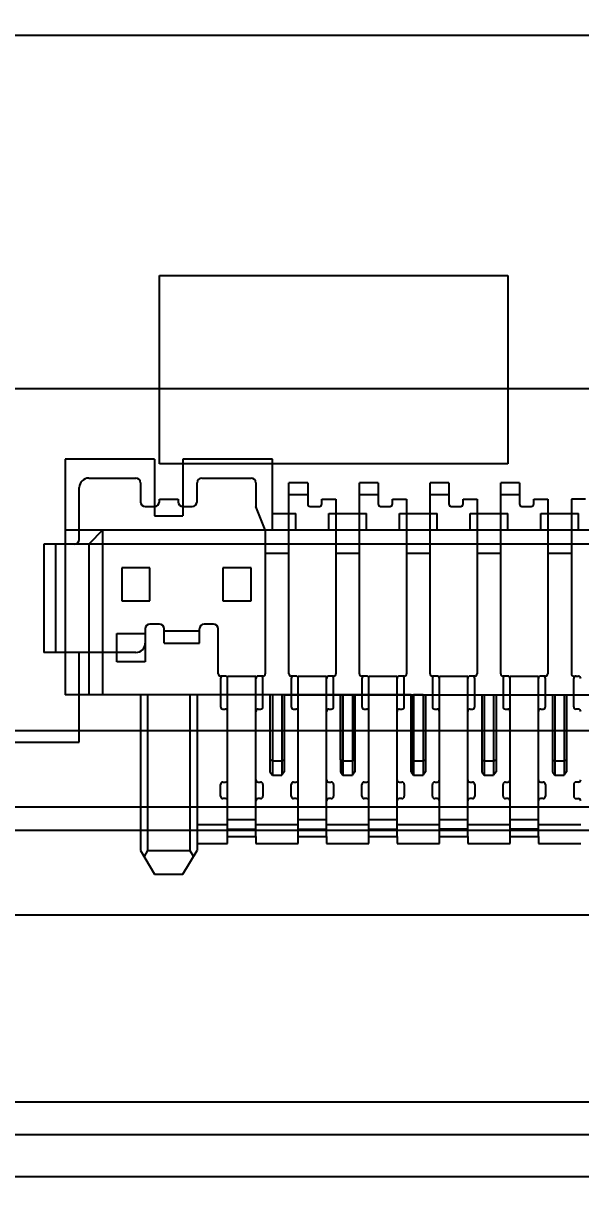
# Model space of a CAD drawing. Header units: millimetres. Extents: x 1391 to 3509, y 340 to 1753.
# Drawn here: x 2305.44 to 2317.28, y 653.59 to 678.25 of the extents above; entities that cross this region are included whole.
import ezdxf
from ezdxf import colors
from ezdxf.entities.mleader import LeaderData, LeaderLine
from ezdxf.math import Vec2, Vec3

# ---------------------------------------------------------------- set-up
doc = ezdxf.new("R2010")
doc.units = ezdxf.units.MM
doc.header["$LTSCALE"] = 46.255
doc.header["$PDMODE"] = 3
doc.header["$PDSIZE"] = 0.3125
doc.layers.get('0').update_dxf_attribs({"linetype": 'CONTINUOUS'})
doc.layers.get('Defpoints').update_dxf_attribs({"linetype": 'CONTINUOUS'})
doc.styles.get("Standard").update_dxf_attribs({"font": 'simfang.ttf'})
doc.dimstyles.new('DIMSTYLE_1', dxfattribs={"dimtxt": 5, "dimasz": 5, "dimexe": 0.18, "dimexo": 0.0625, "dimgap": 0.09, "dimtad": 1, "dimdec": 1, "dimdsep": 46, "dimtxsty": 'Standard', "dimblk": '_FILLED', "dimcen": 0.09, "dimclrt": 5, "dimadec": 0, "dimazin": 0, "dimtp": 0.5, "dimtm": 0.5, "dimtfac": 1, "dimtdec": 1, "dimtofl": 0, "dimtmove": 0, "dimatfit": 3, "dimldrblk": '_FILLED', "dimfxl": 1, "dimtolj": 1, "dimarcsym": 0})

# ---------------------------------------------------------------- blocks, each defined once
blk = doc.blocks.new('_FILLED')
at = {"color": 0, "linetype": 'ByBlock'}
blk.add_solid([(0, 0), (-1, 0.2), (-1, -0.2)], dxfattribs=at)
blk = doc.blocks.new('*D146')
at = {"color": 0, "lineweight": -2, "transparency": 16777216}
for p, q in [((2229.889, 1256.442), (3508.647, 1256.442)), ((3508.467, 675.502), (3508.467, 1251.442)), ((2229.889, 670.502), (3508.647, 670.502))]:
    blk.add_line(p, q, dxfattribs=at)
at = {"layer": 'Defpoints', "color": 0, "transparency": 16777216}
for p in [(2229.826, 1256.442), (3508.467, 1256.442), (2229.826, 670.502)]:
    blk.add_point(p, dxfattribs=at)
at = {"color": 0, "lineweight": -2, "transparency": 16777216, "xscale": 5, "yscale": 5, "zscale": 5}
for p, rotation in [((3508.467, 1256.442), 90), ((3508.467, 670.502), 270)]:
    blk.add_blockref('_FILLED', p, dxfattribs=dict(at, rotation=rotation))
at = {"color": 5, "transparency": 16777216, "insert": (3505.834, 963.472), "char_height": 5, "attachment_point": 5, "rotation": 90}
blk.add_mtext('\\A1;585.9', dxfattribs=at)
blk = doc.blocks.new('*D160')
at = {"color": 0, "lineweight": -2, "transparency": 16777216}
for p, q in [((2268.081, 670.564), (2268.081, 1710.806)), ((2273.081, 1710.626), (3275.976, 1710.626)), ((3280.976, 670.564), (3280.976, 1710.806))]:
    blk.add_line(p, q, dxfattribs=at)
at = {"layer": 'Defpoints', "color": 0, "transparency": 16777216}
for p in [(3280.976, 1710.626), (2268.081, 670.502), (3280.976, 670.502)]:
    blk.add_point(p, dxfattribs=at)
at = {"color": 0, "lineweight": -2, "transparency": 16777216, "xscale": 5, "yscale": 5, "zscale": 5, "rotation": 180}
blk.add_blockref('_FILLED', (2268.081, 1710.626), dxfattribs=at)
at = {"color": 0, "lineweight": -2, "transparency": 16777216, "xscale": 5, "yscale": 5, "zscale": 5}
blk.add_blockref('_FILLED', (3280.976, 1710.626), dxfattribs=at)
at = {"color": 5, "transparency": 16777216, "insert": (2774.529, 1713.259), "char_height": 5, "attachment_point": 5}
blk.add_mtext('\\A1;1012.9', dxfattribs=at)
blk = doc.blocks.new('*D161')
at = {"color": 0, "lineweight": -2, "transparency": 16777216}
for p, q in [((2229.826, 670.564), (2229.826, 1746.94)), ((3280.976, 670.564), (3280.976, 1746.94)), ((2234.826, 1746.76), (3275.976, 1746.76))]:
    blk.add_line(p, q, dxfattribs=at)
at = {"layer": 'Defpoints', "color": 0, "transparency": 16777216}
for p in [(3280.976, 1746.76), (2229.826, 670.502), (3280.976, 670.502)]:
    blk.add_point(p, dxfattribs=at)
at = {"color": 0, "lineweight": -2, "transparency": 16777216, "xscale": 5, "yscale": 5, "zscale": 5, "rotation": 180}
blk.add_blockref('_FILLED', (2229.826, 1746.76), dxfattribs=at)
at = {"color": 0, "lineweight": -2, "transparency": 16777216, "xscale": 5, "yscale": 5, "zscale": 5}
blk.add_blockref('_FILLED', (3280.976, 1746.76), dxfattribs=at)
at = {"color": 5, "transparency": 16777216, "insert": (2755.401, 1749.393), "char_height": 5, "attachment_point": 5}
blk.add_mtext('\\A1;1051.2', dxfattribs=at)
blk = doc.blocks.new('*D174')
at = {"color": 0, "lineweight": -2, "transparency": 16777216}
for p, q in [((3116.764, 1256.442), (1396.341, 1256.442)), ((1396.521, 668.242), (1396.521, 1251.442)), ((3116.764, 663.242), (1396.341, 663.242))]:
    blk.add_line(p, q, dxfattribs=at)
at = {"layer": 'Defpoints', "color": 0, "transparency": 16777216}
for p in [(1396.521, 1256.442), (3116.826, 1256.442), (3116.826, 663.242)]:
    blk.add_point(p, dxfattribs=at)
at = {"color": 0, "lineweight": -2, "transparency": 16777216, "xscale": 5, "yscale": 5, "zscale": 5}
for p, rotation in [((1396.521, 1256.442), 90), ((1396.521, 663.242), 270)]:
    blk.add_blockref('_FILLED', p, dxfattribs=dict(at, rotation=rotation))
at = {"color": 5, "transparency": 16777216, "insert": (1393.888, 1004.218), "char_height": 5, "attachment_point": 5, "rotation": 90}
blk.add_mtext('\\A1;593.2', dxfattribs=at)

msp = doc.modelspace()

# ---------------------------------------------------------------- linework, layer by layer
at = {"color": 3, "linetype": 'Continuous'}
for p, q in [((2197.326, 678.002), (3252.326, 678.002)), ((2306.326, 669.002), (2306.326, 664.002)), ((2308.226, 669.002), (2306.326, 669.002)), ((2308.226, 669.002), (2308.226, 667.802)), ((2308.826, 669.002), (2308.826, 667.802)), ((2310.726, 669.002), (2308.826, 669.002)), ((2310.726, 667.502), (2310.726, 669.002)), ((2306.826, 668.602), (2307.826, 668.602)), ((2309.226, 668.602), (2310.276, 668.602)), ((2306.626, 667.302), (2306.626, 668.402)), ((2307.926, 668.502), (2307.926, 668.102)), ((2309.126, 668.102), (2309.126, 668.502)), ((2310.376, 668.502), (2310.376, 668.002)), ((2311.076, 664.452), (2311.076, 668.502)), ((2311.076, 664.452), (2311.076, 668.502)), ((2311.476, 668.502), (2311.076, 668.502)), ((2311.476, 668.502), (2311.076, 668.502)), ((2311.476, 668.502), (2311.476, 668.052)), ((2311.476, 668.502), (2311.476, 668.052)), ((2312.576, 664.452), (2312.576, 668.502)), ((2312.576, 664.452), (2312.576, 668.502)), ((2312.976, 668.502), (2312.576, 668.502)), ((2312.976, 668.502), (2312.576, 668.502)), ((2312.976, 668.502), (2312.976, 668.052)), ((2312.976, 668.502), (2312.976, 668.052)), ((2314.076, 664.452), (2314.076, 668.502)), ((2314.476, 668.502), (2314.076, 668.502)), ((2314.476, 668.502), (2314.476, 668.052)), ((2315.576, 664.452), (2315.576, 668.502)), ((2315.976, 668.502), (2315.576, 668.502)), ((2315.976, 668.502), (2315.976, 668.052)), ((2308.326, 668.102), (2308.326, 668.152)), ((2308.326, 668.152), (2308.726, 668.152)), ((2308.726, 668.152), (2308.726, 668.102)), ((2311.076, 668.252), (2311.476, 668.252)), ((2311.076, 668.252), (2311.476, 668.252)), ((2311.776, 668.052), (2311.776, 668.152)), ((2311.776, 668.052), (2311.776, 668.152)), ((2311.776, 668.152), (2312.076, 668.152)), ((2311.776, 668.152), (2312.076, 668.152)), ((2312.076, 668.152), (2312.076, 664.452)), ((2312.076, 668.152), (2312.076, 664.452)), ((2312.576, 668.252), (2312.976, 668.252)), ((2312.576, 668.252), (2312.976, 668.252)), ((2313.276, 668.052), (2313.276, 668.152)), ((2313.276, 668.052), (2313.276, 668.152)), ((2313.276, 668.152), (2313.576, 668.152)), ((2313.276, 668.152), (2313.576, 668.152)), ((2313.576, 668.152), (2313.576, 664.452)), ((2313.576, 668.152), (2313.576, 664.452)), ((2314.076, 668.252), (2314.476, 668.252)), ((2314.776, 668.052), (2314.776, 668.152)), ((2314.776, 668.152), (2315.076, 668.152)), ((2315.076, 668.152), (2315.076, 664.452)), ((2315.576, 668.252), (2315.976, 668.252)), ((2316.276, 668.052), (2316.276, 668.152)), ((2316.276, 668.152), (2316.576, 668.152)), ((2316.576, 668.152), (2316.576, 664.452)), ((2317.076, 668.152), (2317.076, 664.452)), ((2317.376, 668.152), (2317.076, 668.152)), ((2308.026, 668.002), (2308.226, 668.002)), ((2308.826, 668.002), (2309.026, 668.002)), ((2310.576, 667.502), (2310.376, 668.002)), ((2311.526, 668.002), (2311.726, 668.002)), ((2311.526, 668.002), (2311.726, 668.002)), ((2313.026, 668.002), (2313.226, 668.002)), ((2313.026, 668.002), (2313.226, 668.002)), ((2314.526, 668.002), (2314.726, 668.002)), ((2316.026, 668.002), (2316.226, 668.002)), ((2308.226, 667.802), (2308.826, 667.802)), ((2310.726, 667.852), (2311.226, 667.852)), ((2311.226, 667.502), (2311.226, 667.852)), ((2311.926, 667.502), (2311.926, 667.852)), ((2311.926, 667.502), (2311.926, 667.852)), ((2311.926, 667.852), (2312.726, 667.852)), ((2311.926, 667.852), (2312.726, 667.852)), ((2312.726, 667.502), (2312.726, 667.852)), ((2312.726, 667.502), (2312.726, 667.852)), ((2313.426, 667.502), (2313.426, 667.852)), ((2313.426, 667.502), (2313.426, 667.852)), ((2313.426, 667.852), (2314.226, 667.852)), ((2313.426, 667.852), (2314.226, 667.852)), ((2314.226, 667.502), (2314.226, 667.852)), ((2314.226, 667.502), (2314.226, 667.852)), ((2314.926, 667.502), (2314.926, 667.852)), ((2314.926, 667.852), (2315.726, 667.852)), ((2315.726, 667.502), (2315.726, 667.852)), ((2316.426, 667.502), (2316.426, 667.852)), ((2316.426, 667.852), (2317.226, 667.852)), ((2317.226, 667.502), (2317.226, 667.852)), ((2306.326, 667.502), (2327.326, 667.502)), ((2307.126, 667.502), (2306.826, 667.202)), ((2307.126, 664.002), (2307.126, 667.502)), ((2310.576, 667.502), (2310.576, 664.452)), ((2305.876, 667.202), (2305.876, 664.902)), ((2306.526, 667.202), (2305.876, 667.202)), ((2306.126, 664.902), (2306.126, 667.202)), ((2327.326, 667.202), (2306.326, 667.202)), ((2306.826, 667.202), (2306.826, 664.002)), ((2311.076, 667.002), (2310.576, 667.002)), ((2312.576, 667.002), (2312.076, 667.002)), ((2312.576, 667.002), (2312.076, 667.002)), ((2314.076, 667.002), (2313.576, 667.002)), ((2314.076, 667.002), (2313.576, 667.002)), ((2315.576, 667.002), (2315.076, 667.002)), ((2317.076, 667.002), (2316.576, 667.002)), ((2307.526, 666.702), (2307.526, 666.002)), ((2308.126, 666.702), (2307.526, 666.702)), ((2308.126, 666.002), (2308.126, 666.702)), ((2309.676, 666.702), (2309.676, 666.002)), ((2310.276, 666.702), (2309.676, 666.702)), ((2310.276, 666.002), (2310.276, 666.702)), ((2307.526, 666.002), (2308.126, 666.002)), ((2309.676, 666.002), (2310.276, 666.002)), ((2308.026, 665.402), (2308.026, 665.102)), ((2308.326, 665.502), (2308.126, 665.502)), ((2308.426, 665.102), (2308.426, 665.402)), ((2309.176, 665.102), (2309.176, 665.402)), ((2309.476, 665.502), (2309.276, 665.502)), ((2309.576, 664.452), (2309.576, 665.402)), ((2307.426, 664.702), (2307.426, 665.302)), ((2307.426, 665.302), (2308.026, 665.302)), ((2309.176, 665.352), (2308.426, 665.352)), ((2307.826, 664.902), (2305.876, 664.902)), ((2306.626, 663.002), (2306.626, 664.902)), ((2308.026, 665.102), (2308.026, 664.702)), ((2308.426, 665.102), (2309.176, 665.102)), ((2308.026, 664.702), (2307.426, 664.702)), ((2309.726, 664.402), (2309.626, 664.402)), ((2309.626, 664.352), (2309.626, 663.752)), ((2309.776, 664.352), (2309.776, 664.402)), ((2309.776, 664.402), (2310.376, 664.402)), ((2309.776, 662.202), (2309.776, 664.352)), ((2310.376, 664.352), (2310.376, 664.402)), ((2310.376, 662.202), (2310.376, 664.352)), ((2310.526, 664.402), (2310.426, 664.402)), ((2310.526, 663.752), (2310.526, 664.352)), ((2311.226, 664.402), (2311.126, 664.402)), ((2311.226, 664.402), (2311.126, 664.402)), ((2311.126, 664.352), (2311.126, 663.752)), ((2311.126, 664.352), (2311.126, 663.752)), ((2311.276, 664.352), (2311.276, 664.402)), ((2311.276, 664.352), (2311.276, 664.402)), ((2311.276, 664.402), (2311.876, 664.402)), ((2311.276, 664.402), (2311.876, 664.402)), ((2311.276, 662.202), (2311.276, 664.352)), ((2311.276, 662.202), (2311.276, 664.352)), ((2311.876, 664.352), (2311.876, 664.402)), ((2311.876, 664.352), (2311.876, 664.402)), ((2311.876, 662.202), (2311.876, 664.352)), ((2311.876, 662.202), (2311.876, 664.352)), ((2312.026, 664.402), (2311.926, 664.402)), ((2312.026, 664.402), (2311.926, 664.402)), ((2312.026, 663.752), (2312.026, 664.352)), ((2312.026, 663.752), (2312.026, 664.352)), ((2312.726, 664.402), (2312.626, 664.402)), ((2312.726, 664.402), (2312.626, 664.402)), ((2312.626, 664.352), (2312.626, 663.752)), ((2312.626, 664.352), (2312.626, 663.752)), ((2312.776, 664.352), (2312.776, 664.402)), ((2312.776, 664.352), (2312.776, 664.402)), ((2312.776, 664.402), (2313.376, 664.402)), ((2312.776, 664.402), (2313.376, 664.402)), ((2312.776, 662.202), (2312.776, 664.352)), ((2312.776, 662.202), (2312.776, 664.352)), ((2313.376, 664.352), (2313.376, 664.402)), ((2313.376, 664.352), (2313.376, 664.402)), ((2313.376, 662.202), (2313.376, 664.352)), ((2313.376, 662.202), (2313.376, 664.352)), ((2313.526, 664.402), (2313.426, 664.402)), ((2313.526, 664.402), (2313.426, 664.402)), ((2313.526, 663.752), (2313.526, 664.352)), ((2313.526, 663.752), (2313.526, 664.352)), ((2314.226, 664.402), (2314.126, 664.402)), ((2314.126, 664.352), (2314.126, 663.752)), ((2314.276, 664.352), (2314.276, 664.402)), ((2314.276, 664.402), (2314.876, 664.402)), ((2314.276, 662.202), (2314.276, 664.352)), ((2314.876, 664.352), (2314.876, 664.402)), ((2314.876, 662.202), (2314.876, 664.352)), ((2315.026, 664.402), (2314.926, 664.402)), ((2315.026, 663.752), (2315.026, 664.352)), ((2315.726, 664.402), (2315.626, 664.402)), ((2315.626, 664.352), (2315.626, 663.752)), ((2315.776, 664.352), (2315.776, 664.402)), ((2315.776, 664.402), (2316.376, 664.402)), ((2315.776, 662.202), (2315.776, 664.352)), ((2316.376, 664.352), (2316.376, 664.402)), ((2316.376, 662.202), (2316.376, 664.352)), ((2316.526, 664.402), (2316.426, 664.402)), ((2316.526, 663.752), (2316.526, 664.352)), ((2317.126, 664.402), (2317.226, 664.402)), ((2317.126, 663.752), (2317.126, 664.352)), ((2312.426, 664.002), (2306.326, 664.002)), ((2307.926, 664.002), (2307.926, 660.702)), ((2308.076, 664.002), (2308.076, 660.702)), ((2308.976, 664.002), (2308.976, 660.702)), ((2309.126, 664.002), (2309.126, 660.702)), ((2310.676, 664.002), (2310.676, 662.373)), ((2310.726, 664.002), (2310.726, 662.302)), ((2310.926, 664.002), (2310.926, 662.302)), ((2310.976, 664.002), (2310.976, 662.373)), ((2310.976, 664.002), (2327.326, 664.002)), ((2312.176, 662.623), (2312.176, 664.002)), ((2312.176, 664.002), (2312.176, 662.373)), ((2312.226, 664.002), (2312.226, 662.602)), ((2312.226, 664.002), (2312.226, 662.302)), ((2312.426, 664.002), (2312.426, 662.602)), ((2312.426, 664.002), (2312.426, 662.302)), ((2312.476, 664.002), (2312.426, 664.002)), ((2312.476, 662.623), (2312.476, 664.002)), ((2312.476, 664.002), (2312.476, 662.373)), ((2313.676, 664.002), (2312.476, 664.002)), ((2313.676, 662.373), (2313.676, 664.002)), ((2313.676, 664.002), (2313.676, 662.373)), ((2313.676, 664.002), (2313.726, 664.002)), ((2313.726, 662.302), (2313.726, 664.002)), ((2313.726, 664.002), (2313.726, 662.302)), ((2313.926, 664.002), (2313.726, 664.002)), ((2313.926, 664.002), (2313.926, 662.602)), ((2313.926, 664.002), (2313.926, 662.302)), ((2313.926, 664.002), (2313.976, 664.002)), ((2313.976, 664.002), (2313.976, 662.623)), ((2313.976, 664.002), (2313.976, 662.373)), ((2315.176, 664.002), (2315.176, 662.373)), ((2315.226, 664.002), (2315.226, 662.302)), ((2315.426, 664.002), (2315.426, 662.302)), ((2315.476, 664.002), (2315.476, 662.373)), ((2316.676, 664.002), (2316.676, 662.373)), ((2316.726, 664.002), (2316.726, 662.302)), ((2316.926, 664.002), (2316.926, 662.302)), ((2316.976, 664.002), (2316.976, 662.373)), ((2309.676, 663.702), (2309.726, 663.702)), ((2310.426, 663.702), (2310.476, 663.702)), ((2311.176, 663.702), (2311.226, 663.702)), ((2311.176, 663.702), (2311.226, 663.702)), ((2311.926, 663.702), (2311.976, 663.702)), ((2311.926, 663.702), (2311.976, 663.702)), ((2312.676, 663.702), (2312.726, 663.702)), ((2312.676, 663.702), (2312.726, 663.702)), ((2313.426, 663.702), (2313.476, 663.702)), ((2313.426, 663.702), (2313.476, 663.702)), ((2314.176, 663.702), (2314.226, 663.702)), ((2314.926, 663.702), (2314.976, 663.702)), ((2315.676, 663.702), (2315.726, 663.702)), ((2316.426, 663.702), (2316.476, 663.702)), ((2317.226, 663.702), (2317.176, 663.702)), ((2197.326, 663.002), (2306.626, 663.002)), ((2310.726, 662.602), (2310.676, 662.623)), ((2310.726, 662.602), (2310.926, 662.602)), ((2310.926, 662.602), (2310.976, 662.623)), ((2312.176, 662.623), (2312.176, 662.373)), ((2312.226, 662.602), (2312.176, 662.623)), ((2312.226, 662.602), (2312.176, 662.623)), ((2312.226, 662.302), (2312.226, 662.602)), ((2312.226, 662.602), (2312.426, 662.602)), ((2312.226, 662.602), (2312.426, 662.602)), ((2312.426, 662.602), (2312.476, 662.623)), ((2312.426, 662.602), (2312.476, 662.623)), ((2312.426, 662.602), (2312.426, 662.302)), ((2312.476, 662.623), (2312.476, 662.373)), ((2313.726, 662.602), (2313.676, 662.623)), ((2313.676, 662.623), (2313.726, 662.602)), ((2313.726, 662.602), (2313.926, 662.602)), ((2313.726, 662.602), (2313.926, 662.602)), ((2313.926, 662.602), (2313.976, 662.623)), ((2313.926, 662.602), (2313.976, 662.623)), ((2313.926, 662.602), (2313.926, 662.302)), ((2313.976, 662.623), (2313.976, 662.373)), ((2315.176, 662.623), (2315.226, 662.602)), ((2315.226, 662.602), (2315.426, 662.602)), ((2315.426, 662.602), (2315.476, 662.623)), ((2316.676, 662.623), (2316.726, 662.602)), ((2316.726, 662.602), (2316.926, 662.602)), ((2316.926, 662.602), (2316.976, 662.623)), ((2309.776, 661.752), (2309.776, 662.202)), ((2310.376, 661.752), (2310.376, 662.202)), ((2310.676, 662.373), (2310.726, 662.302)), ((2310.726, 662.302), (2310.926, 662.302)), ((2310.976, 662.373), (2310.926, 662.302)), ((2311.276, 661.752), (2311.276, 662.202)), ((2311.276, 661.752), (2311.276, 662.202)), ((2311.876, 661.752), (2311.876, 662.202)), ((2311.876, 661.752), (2311.876, 662.202)), ((2312.176, 662.373), (2312.226, 662.302)), ((2312.176, 662.373), (2312.226, 662.302)), ((2312.226, 662.302), (2312.426, 662.302)), ((2312.226, 662.302), (2312.426, 662.302)), ((2312.476, 662.373), (2312.426, 662.302)), ((2312.476, 662.373), (2312.426, 662.302)), ((2312.776, 661.752), (2312.776, 662.202)), ((2312.776, 661.752), (2312.776, 662.202)), ((2313.376, 661.752), (2313.376, 662.202)), ((2313.376, 661.752), (2313.376, 662.202)), ((2313.676, 662.373), (2313.726, 662.302)), ((2313.676, 662.373), (2313.726, 662.302)), ((2313.726, 662.302), (2313.926, 662.302)), ((2313.726, 662.302), (2313.926, 662.302)), ((2313.976, 662.373), (2313.926, 662.302)), ((2313.976, 662.373), (2313.926, 662.302)), ((2314.276, 661.752), (2314.276, 662.202)), ((2314.876, 661.752), (2314.876, 662.202)), ((2315.176, 662.373), (2315.226, 662.302)), ((2315.226, 662.302), (2315.426, 662.302)), ((2315.476, 662.373), (2315.426, 662.302)), ((2315.776, 661.752), (2315.776, 662.202)), ((2316.376, 661.752), (2316.376, 662.202)), ((2316.676, 662.373), (2316.726, 662.302)), ((2316.726, 662.302), (2316.926, 662.302)), ((2316.976, 662.373), (2316.926, 662.302)), ((2309.626, 661.852), (2309.626, 662.102)), ((2309.676, 662.152), (2309.726, 662.152)), ((2310.426, 662.152), (2310.476, 662.152)), ((2310.526, 662.102), (2310.526, 661.852)), ((2311.126, 661.852), (2311.126, 662.102)), ((2311.126, 661.852), (2311.126, 662.102)), ((2311.176, 662.152), (2311.226, 662.152)), ((2311.176, 662.152), (2311.226, 662.152)), ((2311.926, 662.152), (2311.976, 662.152)), ((2311.926, 662.152), (2311.976, 662.152)), ((2312.026, 662.102), (2312.026, 661.852)), ((2312.026, 662.102), (2312.026, 661.852)), ((2312.626, 661.852), (2312.626, 662.102)), ((2312.626, 661.852), (2312.626, 662.102)), ((2312.676, 662.152), (2312.726, 662.152)), ((2312.676, 662.152), (2312.726, 662.152)), ((2313.426, 662.152), (2313.476, 662.152)), ((2313.426, 662.152), (2313.476, 662.152)), ((2313.526, 662.102), (2313.526, 661.852)), ((2313.526, 662.102), (2313.526, 661.852)), ((2314.126, 661.852), (2314.126, 662.102)), ((2314.176, 662.152), (2314.226, 662.152)), ((2314.926, 662.152), (2314.976, 662.152)), ((2315.026, 662.102), (2315.026, 661.852)), ((2315.626, 661.852), (2315.626, 662.102)), ((2315.676, 662.152), (2315.726, 662.152)), ((2316.426, 662.152), (2316.476, 662.152)), ((2316.526, 662.102), (2316.526, 661.852)), ((2317.126, 662.102), (2317.126, 661.852)), ((2317.226, 662.152), (2317.176, 662.152)), ((2309.726, 661.802), (2309.676, 661.802)), ((2309.776, 661.002), (2309.776, 661.752)), ((2310.376, 661.002), (2310.376, 661.752)), ((2310.476, 661.802), (2310.426, 661.802)), ((2311.226, 661.802), (2311.176, 661.802)), ((2311.226, 661.802), (2311.176, 661.802)), ((2311.276, 661.002), (2311.276, 661.752)), ((2311.276, 661.002), (2311.276, 661.752)), ((2311.876, 661.002), (2311.876, 661.752)), ((2311.876, 661.002), (2311.876, 661.752)), ((2311.976, 661.802), (2311.926, 661.802)), ((2311.976, 661.802), (2311.926, 661.802)), ((2312.726, 661.802), (2312.676, 661.802)), ((2312.726, 661.802), (2312.676, 661.802)), ((2312.776, 661.002), (2312.776, 661.752)), ((2312.776, 661.002), (2312.776, 661.752)), ((2313.376, 661.002), (2313.376, 661.752)), ((2313.376, 661.002), (2313.376, 661.752)), ((2313.476, 661.802), (2313.426, 661.802)), ((2313.476, 661.802), (2313.426, 661.802)), ((2314.226, 661.802), (2314.176, 661.802)), ((2314.276, 661.002), (2314.276, 661.752)), ((2314.876, 661.002), (2314.876, 661.752)), ((2314.976, 661.802), (2314.926, 661.802)), ((2315.726, 661.802), (2315.676, 661.802)), ((2315.776, 661.002), (2315.776, 661.752)), ((2316.376, 661.002), (2316.376, 661.752)), ((2316.476, 661.802), (2316.426, 661.802)), ((2317.176, 661.802), (2317.226, 661.802)), ((2309.126, 661.252), (2309.776, 661.252)), ((2310.376, 661.352), (2309.776, 661.352)), ((2310.376, 661.252), (2311.276, 661.252)), ((2311.876, 661.352), (2311.276, 661.352)), ((2311.876, 661.352), (2311.276, 661.352)), ((2311.876, 661.252), (2312.776, 661.252)), ((2311.876, 661.252), (2312.776, 661.252)), ((2313.376, 661.352), (2312.776, 661.352)), ((2313.376, 661.352), (2312.776, 661.352)), ((2313.376, 661.252), (2314.276, 661.252)), ((2313.376, 661.252), (2314.276, 661.252)), ((2314.876, 661.352), (2314.276, 661.352)), ((2314.876, 661.252), (2315.776, 661.252)), ((2316.376, 661.352), (2315.776, 661.352)), ((2316.376, 661.252), (2317.276, 661.252)), ((2309.776, 661.157), (2310.376, 661.157)), ((2309.776, 660.852), (2309.776, 661.002)), ((2309.776, 661.002), (2310.376, 661.002)), ((2310.376, 661.002), (2310.376, 660.852)), ((2311.276, 661.157), (2311.876, 661.157)), ((2311.276, 661.157), (2311.876, 661.157)), ((2311.276, 660.852), (2311.276, 661.002)), ((2311.276, 660.852), (2311.276, 661.002)), ((2311.276, 661.002), (2311.876, 661.002)), ((2311.276, 661.002), (2311.876, 661.002)), ((2311.876, 661.002), (2311.876, 660.852)), ((2311.876, 661.002), (2311.876, 660.852)), ((2312.776, 661.157), (2313.376, 661.157)), ((2312.776, 661.157), (2313.376, 661.157)), ((2312.776, 660.852), (2312.776, 661.002)), ((2312.776, 660.852), (2312.776, 661.002)), ((2312.776, 661.002), (2313.376, 661.002)), ((2312.776, 661.002), (2313.376, 661.002)), ((2313.376, 661.002), (2313.376, 660.852)), ((2313.376, 661.002), (2313.376, 660.852)), ((2314.876, 661.157), (2314.276, 661.157)), ((2314.276, 660.852), (2314.276, 661.002)), ((2314.276, 661.002), (2314.876, 661.002)), ((2314.876, 661.002), (2314.876, 660.852)), ((2316.376, 661.157), (2315.776, 661.157)), ((2315.776, 660.852), (2315.776, 661.002)), ((2315.776, 661.002), (2316.376, 661.002)), ((2316.376, 661.002), (2316.376, 660.852)), ((2309.126, 660.852), (2309.776, 660.852)), ((2310.376, 660.852), (2311.276, 660.852)), ((2311.876, 660.852), (2312.776, 660.852)), ((2311.876, 660.852), (2312.776, 660.852)), ((2313.376, 660.852), (2314.276, 660.852)), ((2313.376, 660.852), (2314.276, 660.852)), ((2314.876, 660.852), (2315.776, 660.852)), ((2316.376, 660.852), (2317.276, 660.852)), ((2307.926, 660.702), (2308.226, 660.202)), ((2308.076, 660.702), (2308.001, 660.577)), ((2308.076, 660.702), (2308.976, 660.702)), ((2308.826, 660.202), (2309.126, 660.702)), ((2308.976, 660.702), (2309.051, 660.577)), ((2308.226, 660.202), (2308.826, 660.202))]:
    msp.add_line(p, q, dxfattribs=at)
at = {"color": 7, "linetype": 'Continuous'}
for p, q in [((2308.326, 668.902), (2308.326, 672.902)), ((2308.326, 672.902), (2315.726, 672.902)), ((2315.726, 672.902), (2315.726, 668.902)), ((2315.726, 668.902), (2308.326, 668.902)), ((2336.252, 661.623), (2287.8, 661.623)), ((2336.252, 661.128), (2287.8, 661.128)), ((2336.733, 659.333), (2287.319, 659.333)), ((2341.245, 655.362), (2275.818, 655.362)), ((2341.09, 654.673), (2275.818, 654.673)), ((2339.729, 653.777), (2278.751, 653.777))]:
    msp.add_line(p, q, dxfattribs=at)
at = {"color": 3, "linetype": 'Continuous'}
for centre, radius, start, end in [((2306.826, 668.402), 0.2, 90, 180), ((2307.826, 668.502), 0.1, 0, 90), ((2309.226, 668.502), 0.1, 90, 180), ((2310.276, 668.502), 0.1, 0, 90), ((2308.026, 668.102), 0.1, 180, 270), ((2308.226, 668.102), 0.1, 270, 0), ((2308.826, 668.102), 0.1, 180, 270), ((2309.026, 668.102), 0.1, 270, 0), ((2311.526, 668.052), 0.05, 180, 270), ((2311.526, 668.052), 0.05, 180, 270), ((2311.726, 668.052), 0.05, 270, 0), ((2311.726, 668.052), 0.05, 270, 0), ((2313.026, 668.052), 0.05, 180, 270), ((2313.026, 668.052), 0.05, 180, 270), ((2313.226, 668.052), 0.05, 270, 0), ((2313.226, 668.052), 0.05, 270, 0), ((2314.526, 668.052), 0.05, 180, 270), ((2314.726, 668.052), 0.05, 270, 0), ((2316.026, 668.052), 0.05, 180, 270), ((2316.226, 668.052), 0.05, 270, 0), ((2306.526, 667.302), 0.1, 270, 0), ((2308.126, 665.402), 0.1, 90, 180), ((2308.326, 665.402), 0.1, 0, 90), ((2309.276, 665.402), 0.1, 90, 180), ((2309.476, 665.402), 0.1, 0, 90), ((2307.826, 665.102), 0.2, 270, 0), ((2309.626, 664.452), 0.05, 180, 270), ((2310.526, 664.452), 0.05, 270, 0), ((2311.126, 664.452), 0.05, 180, 270), ((2311.126, 664.452), 0.05, 180, 270), ((2312.026, 664.452), 0.05, 270, 0), ((2312.026, 664.452), 0.05, 270, 0), ((2312.626, 664.452), 0.05, 180, 270), ((2312.626, 664.452), 0.05, 180, 270), ((2313.526, 664.452), 0.05, 270, 0), ((2313.526, 664.452), 0.05, 270, 0), ((2314.126, 664.452), 0.05, 180, 270), ((2315.026, 664.452), 0.05, 270, 0), ((2315.626, 664.452), 0.05, 180, 270), ((2316.526, 664.452), 0.05, 270, 0), ((2317.126, 664.452), 0.05, 180, 270), ((2309.676, 664.352), 0.05, 90, 180), ((2309.726, 664.352), 0.05, 0, 90), ((2310.426, 664.352), 0.05, 90, 180), ((2310.476, 664.352), 0.05, 0, 90), ((2311.176, 664.352), 0.05, 90, 180), ((2311.176, 664.352), 0.05, 90, 180), ((2311.226, 664.352), 0.05, 0, 90), ((2311.226, 664.352), 0.05, 0, 90), ((2311.926, 664.352), 0.05, 90, 180), ((2311.926, 664.352), 0.05, 90, 180), ((2311.976, 664.352), 0.05, 0, 90), ((2311.976, 664.352), 0.05, 0, 90), ((2312.676, 664.352), 0.05, 90, 180), ((2312.676, 664.352), 0.05, 90, 180), ((2312.726, 664.352), 0.05, 0, 90), ((2312.726, 664.352), 0.05, 0, 90), ((2313.426, 664.352), 0.05, 90, 180), ((2313.426, 664.352), 0.05, 90, 180), ((2313.476, 664.352), 0.05, 0, 90), ((2313.476, 664.352), 0.05, 0, 90), ((2314.176, 664.352), 0.05, 90, 180), ((2314.226, 664.352), 0.05, 0, 90), ((2314.926, 664.352), 0.05, 90, 180), ((2314.976, 664.352), 0.05, 0, 90), ((2315.676, 664.352), 0.05, 90, 180), ((2315.726, 664.352), 0.05, 0, 90), ((2316.426, 664.352), 0.05, 90, 180), ((2316.476, 664.352), 0.05, 0, 90), ((2317.176, 664.352), 0.05, 90, 180), ((2317.226, 664.352), 0.05, 0, 90), ((2309.676, 663.752), 0.05, 180, 270), ((2309.726, 663.652), 0.05, 0, 90), ((2310.426, 663.652), 0.05, 90, 180), ((2310.476, 663.752), 0.05, 270, 0), ((2311.176, 663.752), 0.05, 180, 270), ((2311.176, 663.752), 0.05, 180, 270), ((2311.226, 663.652), 0.05, 0, 90), ((2311.226, 663.652), 0.05, 0, 90), ((2311.926, 663.652), 0.05, 90, 180), ((2311.926, 663.652), 0.05, 90, 180), ((2311.976, 663.752), 0.05, 270, 0), ((2311.976, 663.752), 0.05, 270, 0), ((2312.676, 663.752), 0.05, 180, 270), ((2312.676, 663.752), 0.05, 180, 270), ((2312.726, 663.652), 0.05, 0, 90), ((2312.726, 663.652), 0.05, 0, 90), ((2313.426, 663.652), 0.05, 90, 180), ((2313.426, 663.652), 0.05, 90, 180), ((2313.476, 663.752), 0.05, 270, 0), ((2313.476, 663.752), 0.05, 270, 0), ((2314.176, 663.752), 0.05, 180, 270), ((2314.226, 663.652), 0.05, 0, 90), ((2314.926, 663.652), 0.05, 90, 180), ((2314.976, 663.752), 0.05, 270, 0), ((2315.676, 663.752), 0.05, 180, 270), ((2315.726, 663.652), 0.05, 0, 90), ((2316.426, 663.652), 0.05, 90, 180), ((2316.476, 663.752), 0.05, 270, 0), ((2317.176, 663.752), 0.05, 180, 270), ((2317.226, 663.652), 0.05, 0, 90), ((2309.726, 662.202), 0.05, 270, 0), ((2310.426, 662.202), 0.05, 180, 270), ((2311.226, 662.202), 0.05, 270, 0), ((2311.226, 662.202), 0.05, 270, 0), ((2311.926, 662.202), 0.05, 180, 270), ((2311.926, 662.202), 0.05, 180, 270), ((2312.726, 662.202), 0.05, 270, 0), ((2312.726, 662.202), 0.05, 270, 0), ((2313.426, 662.202), 0.05, 180, 270), ((2313.426, 662.202), 0.05, 180, 270), ((2314.226, 662.202), 0.05, 270, 0), ((2314.926, 662.202), 0.05, 180, 270), ((2315.726, 662.202), 0.05, 270, 0), ((2316.426, 662.202), 0.05, 180, 270), ((2317.226, 662.202), 0.05, 270, 0), ((2309.676, 662.102), 0.05, 90, 180), ((2310.476, 662.102), 0.05, 0, 90), ((2311.176, 662.102), 0.05, 90, 180), ((2311.176, 662.102), 0.05, 90, 180), ((2311.976, 662.102), 0.05, 0, 90), ((2311.976, 662.102), 0.05, 0, 90), ((2312.676, 662.102), 0.05, 90, 180), ((2312.676, 662.102), 0.05, 90, 180), ((2313.476, 662.102), 0.05, 0, 90), ((2313.476, 662.102), 0.05, 0, 90), ((2314.176, 662.102), 0.05, 90, 180), ((2314.976, 662.102), 0.05, 0, 90), ((2315.676, 662.102), 0.05, 90, 180), ((2316.476, 662.102), 0.05, 0, 90), ((2317.176, 662.102), 0.05, 90, 180), ((2309.676, 661.852), 0.05, 180, 270), ((2309.726, 661.752), 0.05, 0, 90), ((2310.426, 661.752), 0.05, 90, 180), ((2310.476, 661.852), 0.05, 270, 0), ((2311.176, 661.852), 0.05, 180, 270), ((2311.176, 661.852), 0.05, 180, 270), ((2311.226, 661.752), 0.05, 0, 90), ((2311.226, 661.752), 0.05, 0, 90), ((2311.926, 661.752), 0.05, 90, 180), ((2311.926, 661.752), 0.05, 90, 180), ((2311.976, 661.852), 0.05, 270, 0), ((2311.976, 661.852), 0.05, 270, 0), ((2312.676, 661.852), 0.05, 180, 270), ((2312.676, 661.852), 0.05, 180, 270), ((2312.726, 661.752), 0.05, 0, 90), ((2312.726, 661.752), 0.05, 0, 90), ((2313.426, 661.752), 0.05, 90, 180), ((2313.426, 661.752), 0.05, 90, 180), ((2313.476, 661.852), 0.05, 270, 0), ((2313.476, 661.852), 0.05, 270, 0), ((2314.176, 661.852), 0.05, 180, 270), ((2314.226, 661.752), 0.05, 0, 90), ((2314.926, 661.752), 0.05, 90, 180), ((2314.976, 661.852), 0.05, 270, 0), ((2315.676, 661.852), 0.05, 180, 270), ((2315.726, 661.752), 0.05, 0, 90), ((2316.426, 661.752), 0.05, 90, 180), ((2316.476, 661.852), 0.05, 270, 0), ((2317.176, 661.852), 0.05, 180, 270), ((2317.226, 661.752), 0.05, 0, 90)]:
    msp.add_arc(centre, radius, start, end, dxfattribs=at)

# ---------------------------------------------------------------- dimensions: what is measured, and where the dimension line sits
at = {"color": 2}
for base, p1, p2, picture, middle in [((3280.976116305, 1746.76045146), (2229.826116305, 670.501995579), (3280.976116305, 670.501995579), '*D161', (2755.401116305, 1749.393308603)), ((3280.976, 1710.626), (2268.081, 670.502), (3280.976, 670.502), '*D160', (2774.529, 1713.259))]:
    dim = msp.add_linear_dim(base=base, p1=p1, p2=p2, dimstyle='DIMSTYLE_1', dxfattribs=at)
    dim.commit()
    dim.dimension.update_dxf_attribs({"geometry": picture, "text_midpoint": middle})
dim = msp.add_linear_dim(base=(1396.521, 1256.442), p1=(3116.826, 663.242), p2=(3116.826, 1256.442), angle=90, dimstyle='DIMSTYLE_1', dxfattribs=at)
dim.commit()
dim.dimension.update_dxf_attribs({"geometry": '*D174', "text_midpoint": (1396.521, 1004.218), "dimtype": 160})
dim = msp.add_linear_dim(base=(3508.467, 1256.442), p1=(2229.826, 670.502), p2=(2229.826, 1256.442), angle=90, dimstyle='DIMSTYLE_1', dxfattribs=at)
dim.commit()
dim.dimension.update_dxf_attribs({"geometry": '*D146', "text_midpoint": (3505.834, 963.472)})

# ---------------------------------------------------------------- leaders
at = {"color": 6}
ml = msp.add_multileader_mtext('Standard', dxfattribs=at)
ml.set_content('红色阴影区域由于光学主观需要，必须补贴醋酸布胶带', color=6)
ml.set_leader_properties()
ml.build(insert=Vec2(0, 0))
ml.multileader.update_dxf_attribs({"text_right_attachment_type": 6, "dogleg_length": 0.36})
ctx = ml.context
ctx.base_point, ctx.char_height, ctx.plane_origin = Vec3(1914.403, 592.223), 10, Vec3(2336.675, 676.002)
ctx.right_attachment, ctx.text_align_type = 6, 2
notes = []
notes.append((ctx, [(0, (1, 1, 0), (2267.563, 586.108), (-1, 0), 0.36, [(0, [(2336.675, 676.002)], 0, [])])]))
ctx.mtext.insert, ctx.mtext.alignment, ctx.mtext.flow_direction = Vec3(2265.203, 598.108), 3, 5
for ctx, leaders in notes:
    for number, flags, end, landing, length, lines in leaders:
        leader = LeaderData()
        leader.index, (leader.has_last_leader_line, leader.has_dogleg_vector, leader.attachment_direction) = number, flags
        leader.last_leader_point, leader.dogleg_vector, leader.dogleg_length = Vec3(end), Vec3(landing), length
        for number, points, colour, breaks in lines:
            line = LeaderLine()
            line.index, line.vertices, line.color, line.breaks = number, Vec3.list(points), colors.encode_raw_color(colour), breaks
            leader.lines.append(line)
        ctx.leaders.append(leader)

doc.saveas('drawing.dxf')
